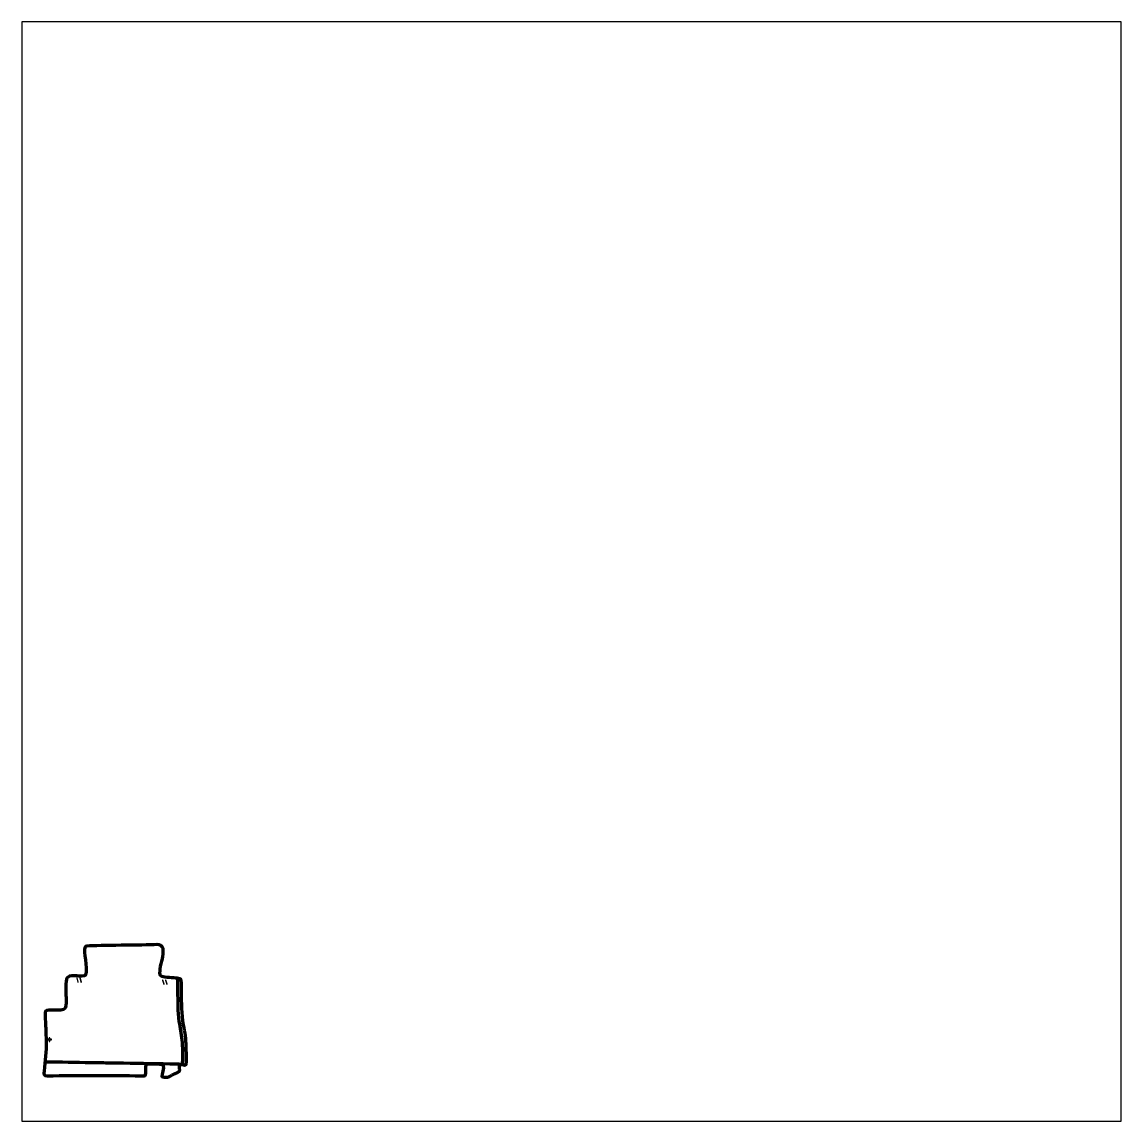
# Model space of a CAD drawing. Header units: millimetres. Extents: x 0 to 5000, y 0 to 5000.
import ezdxf

# ---------------------------------------------------------------- set-up
doc = ezdxf.new("R2010")
doc.units = ezdxf.units.MM

msp = doc.modelspace()

# ---------------------------------------------------------------- linework, layer by layer
at = {"layer": '4._layer 2', "color": 142, "lineweight": 158}
for points, knots in [([(706.7, 649.9), (706.9, 640.4), (707.2, 631), (707.4, 621.5), (707.4, 621.5), (707.6, 611.5), (707.8, 601.5), (708, 591.5), (708, 591.5), (709, 544), (707, 499.6), (714.3, 452.2), (714.3, 452.2), (718.6, 424), (724, 397.8), (726.9, 369.1), (726.9, 369.1), (728.5, 353.2), (730.2, 335.2), (730.7, 319.3), (730.7, 319.3), (730.9, 312.3), (730.3, 302.7), (730.1, 295.5), (730.1, 295.5), (729.8, 282.5), (729.4, 269.5), (729, 256.4)], [0, 0, 0, 0, 0.125, 0.125, 0.125, 0.125, 0.25, 0.25, 0.25, 0.25, 0.375, 0.375, 0.375, 0.375, 0.5, 0.5, 0.5, 0.5, 0.625, 0.625, 0.625, 0.625, 0.75, 0.75, 0.75, 0.75, 1, 1, 1, 1]), ([(105.7, 269.9), (175.1, 268.8), (244.5, 267.6), (314, 266.5), (314, 266.5), (343.9, 266), (373.9, 265.6), (403.9, 265.1), (403.9, 265.1), (413.3, 264.9), (422.8, 264.8), (432.3, 264.6), (432.3, 264.6), (442.3, 264.5), (452.3, 264.3), (462.3, 264.1), (462.3, 264.1), (542.2, 262.8), (622.1, 261.7), (702, 260.3), (702, 260.3), (711.5, 260.2), (712.8, 259.6), (721.6, 256.6)], [0, 0, 0, 0, 0.142857, 0.142857, 0.142857, 0.142857, 0.285714, 0.285714, 0.285714, 0.285714, 0.428571, 0.428571, 0.428571, 0.428571, 0.571429, 0.571429, 0.571429, 0.571429, 0.714286, 0.714286, 0.714286, 0.714286, 1, 1, 1, 1])]:
    msp.add_open_spline(points, degree=3, knots=knots, dxfattribs=at)
at = {"layer": '4._layer 2', "color": 142}
msp.add_open_spline([(124.1, 362.5), (124.1, 362.5), (124.1, 369.4), (124.1, 369.4), (124.1, 369.4), (124.1, 369.4), (117.2, 369.4), (117.2, 369.4), (117.2, 369.4), (117.2, 369.4), (117.2, 372.3), (117.2, 372.3), (117.2, 372.3), (117.2, 372.3), (124.1, 372.3), (124.1, 372.3), (124.1, 372.3), (124.1, 372.3), (124.1, 379.1), (124.1, 379.1), (124.1, 379.1), (124.1, 379.1), (127, 379.1), (127, 379.1), (127, 379.1), (127, 379.1), (127, 372.3), (127, 372.3), (127, 372.3), (127, 372.3), (133.9, 372.3), (133.9, 372.3), (133.9, 372.3), (133.9, 372.3), (133.9, 369.4), (133.9, 369.4), (133.9, 369.4), (133.9, 369.4), (127, 369.4), (127, 369.4), (127, 369.4), (127, 369.4), (127, 362.5), (127, 362.5), (127, 362.5), (127, 362.5), (124.1, 362.5), (124.1, 362.5)], degree=3, knots=[0, 0, 0, 0, 0.076923, 0.076923, 0.076923, 0.076923, 0.153846, 0.153846, 0.153846, 0.153846, 0.230769, 0.230769, 0.230769, 0.230769, 0.307692, 0.307692, 0.307692, 0.307692, 0.384615, 0.384615, 0.384615, 0.384615, 0.461538, 0.461538, 0.461538, 0.461538, 0.538462, 0.538462, 0.538462, 0.538462, 0.615385, 0.615385, 0.615385, 0.615385, 0.692308, 0.692308, 0.692308, 0.692308, 0.769231, 0.769231, 0.769231, 0.769231, 0.846154, 0.846154, 0.846154, 0.846154, 1, 1, 1, 1], dxfattribs=at)
at = {"layer": '4._layer 3', "color": 242, "lineweight": 158}
msp.add_open_spline([(614.1, 802.6), (628.3, 803.5), (637.7, 797.7), (641.7, 783), (641.7, 783), (647.5, 752), (632, 723.6), (629.1, 693), (629.1, 693), (628.1, 684), (624.2, 660.3), (635.7, 656.9), (635.7, 656.9), (650.7, 652.5), (688.8, 651.7), (706.7, 649.9), (706.7, 649.9), (713, 649.2), (723.9, 647.7), (724.8, 639.9), (724.8, 639.9), (726.5, 624.1), (725.7, 604.7), (725.9, 588.4), (725.9, 588.4), (726.4, 535.8), (726.5, 489.4), (735.5, 437.1), (735.5, 437.1), (741.5, 401.8), (747, 373), (747.2, 336.8), (747.2, 336.8), (747.3, 326.9), (749.3, 260), (746.7, 256.7), (746.7, 256.7), (740.7, 249.3), (717.4, 265.8), (716.4, 249.2), (716.4, 249.2), (716.1, 243.8), (717.8, 237.8), (717.4, 232.5), (717.4, 232.5), (717.2, 229.9), (717.5, 226.9), (714.9, 225.3), (714.9, 225.3), (709.8, 222.2), (698.6, 217), (690.2, 212.8), (690.2, 212.8), (678.6, 206.9), (669.8, 200.9), (662, 200.2), (662, 200.2), (658.8, 200), (651.5, 199.9), (646.5, 200.1), (646.5, 200.1), (642.5, 200.3), (637.8, 199.9), (636.7, 202.9), (636.7, 202.9), (636.4, 203.8), (637.2, 206.9), (637.4, 208.1), (637.4, 208.1), (639, 216.6), (648.9, 254), (638.7, 257.7), (638.7, 257.7), (632.5, 259.6), (579.9, 262), (572.4, 260.2), (572.4, 260.2), (567.7, 259.2), (566.6, 258.7), (565.4, 255.8), (565.4, 255.8), (561, 244.5), (565.5, 216.3), (562.4, 210.4), (562.4, 210.4), (559.6, 204.9), (554.4, 205.7), (541.5, 205.9), (541.5, 205.9), (401, 208), (256.8, 207.7), (116.1, 205.7), (116.1, 205.7), (116.1, 205.7), (115.1, 205.6), (115.1, 205.6), (115.1, 205.6), (96.8, 205.4), (99.3, 212.6), (100.6, 227.2), (100.6, 227.2), (105.1, 274.1), (111.9, 315.1), (109.9, 362.9), (109.9, 362.9), (108.3, 401.3), (107.5, 440.2), (105.4, 478.6), (105.4, 478.6), (104.9, 486.4), (101.8, 501.2), (112.6, 503), (112.6, 503), (124.7, 504.9), (142, 503.9), (154.9, 504.3), (154.9, 504.3), (167.4, 504.5), (188.4, 502.6), (196.3, 514.1), (196.3, 514.1), (203.6, 525.8), (200.8, 548.7), (200.4, 562.6), (200.4, 562.6), (199.8, 581.3), (196.1, 638.4), (206, 652.1), (206, 652.1), (217.4, 664.4), (234.1, 660.9), (249.5, 660.5), (249.5, 660.5), (258.5, 659.9), (287, 656.1), (291, 666.3), (291, 666.3), (297.4, 697.7), (279.6, 772.4), (285.3, 788.4), (285.3, 788.4), (286.8, 792.8), (290.3, 795.1), (294.4, 795.4), (294.4, 795.4), (353.1, 800.6), (548.7, 798.6), (614.1, 802.6)], degree=3, knots=[0, 0, 0, 0, 0.026316, 0.026316, 0.026316, 0.026316, 0.052632, 0.052632, 0.052632, 0.052632, 0.078947, 0.078947, 0.078947, 0.078947, 0.105263, 0.105263, 0.105263, 0.105263, 0.131579, 0.131579, 0.131579, 0.131579, 0.157895, 0.157895, 0.157895, 0.157895, 0.184211, 0.184211, 0.184211, 0.184211, 0.210526, 0.210526, 0.210526, 0.210526, 0.236842, 0.236842, 0.236842, 0.236842, 0.263158, 0.263158, 0.263158, 0.263158, 0.289474, 0.289474, 0.289474, 0.289474, 0.315789, 0.315789, 0.315789, 0.315789, 0.342105, 0.342105, 0.342105, 0.342105, 0.368421, 0.368421, 0.368421, 0.368421, 0.394737, 0.394737, 0.394737, 0.394737, 0.421053, 0.421053, 0.421053, 0.421053, 0.447368, 0.447368, 0.447368, 0.447368, 0.473684, 0.473684, 0.473684, 0.473684, 0.5, 0.5, 0.5, 0.5, 0.526316, 0.526316, 0.526316, 0.526316, 0.552632, 0.552632, 0.552632, 0.552632, 0.578947, 0.578947, 0.578947, 0.578947, 0.605263, 0.605263, 0.605263, 0.605263, 0.631579, 0.631579, 0.631579, 0.631579, 0.657895, 0.657895, 0.657895, 0.657895, 0.684211, 0.684211, 0.684211, 0.684211, 0.710526, 0.710526, 0.710526, 0.710526, 0.736842, 0.736842, 0.736842, 0.736842, 0.763158, 0.763158, 0.763158, 0.763158, 0.789474, 0.789474, 0.789474, 0.789474, 0.815789, 0.815789, 0.815789, 0.815789, 0.842105, 0.842105, 0.842105, 0.842105, 0.868421, 0.868421, 0.868421, 0.868421, 0.894737, 0.894737, 0.894737, 0.894737, 0.921053, 0.921053, 0.921053, 0.921053, 0.947368, 0.947368, 0.947368, 0.947368, 1, 1, 1, 1], dxfattribs=at)
at = {"layer": '4._layer 3', "color": 142}
for points in [[(254.1, 632.2), (254.1, 632.2), (248.9, 651), (248.9, 651), (248.9, 651), (248.9, 651), (250.6, 651), (250.6, 651), (250.6, 651), (250.6, 651), (255.9, 632.2), (255.9, 632.2), (255.9, 632.2), (255.9, 632.2), (254.1, 632.2), (254.1, 632.2)], [(268.3, 632.2), (268.3, 632.2), (263, 651), (263, 651), (263, 651), (263, 651), (264.8, 651), (264.8, 651), (264.8, 651), (264.8, 651), (270.1, 632.2), (270.1, 632.2), (270.1, 632.2), (270.1, 632.2), (268.3, 632.2), (268.3, 632.2)], [(644.6, 622), (644.6, 622), (639.3, 640.9), (639.3, 640.9), (639.3, 640.9), (639.3, 640.9), (641.1, 640.9), (641.1, 640.9), (641.1, 640.9), (641.1, 640.9), (646.4, 622), (646.4, 622), (646.4, 622), (646.4, 622), (644.6, 622), (644.6, 622)], [(658.7, 622), (658.7, 622), (653.5, 640.9), (653.5, 640.9), (653.5, 640.9), (653.5, 640.9), (655.2, 640.9), (655.2, 640.9), (655.2, 640.9), (655.2, 640.9), (660.5, 622), (660.5, 622), (660.5, 622), (660.5, 622), (658.7, 622), (658.7, 622)]]:
    msp.add_open_spline(points, degree=3, knots=[0, 0, 0, 0, 0.2, 0.2, 0.2, 0.2, 0.4, 0.4, 0.4, 0.4, 0.6, 0.6, 0.6, 0.6, 1, 1, 1, 1], dxfattribs=at)
at = {"layer": 'SHEET_BOUNDARY', "color": 1}
msp.add_lwpolyline([(0, 0), (5000, 0), (5000, 5000), (0, 5000), (0, 0)], dxfattribs=at)

doc.saveas('drawing.dxf')
